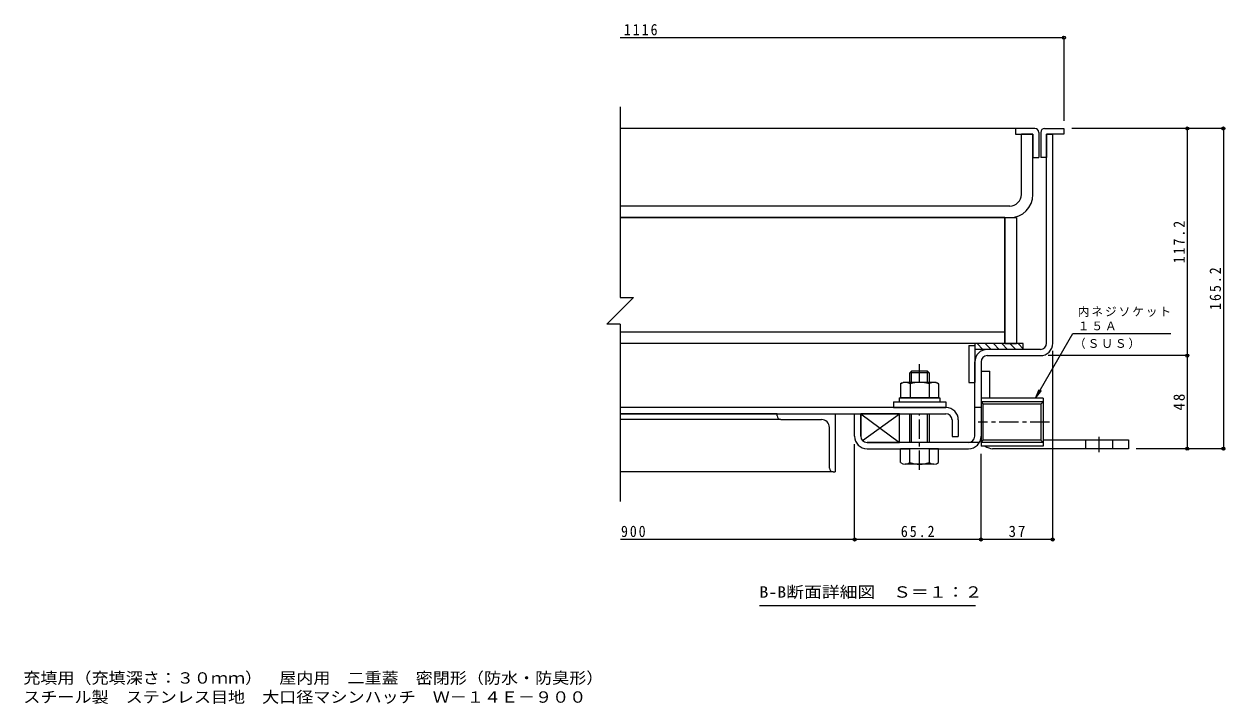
# Model space of a CAD drawing. Units: millimetres at full size. Extents: x -524 to 544, y -392 to 368.
# Drawn here: x -100 to 520, y -392 to -42 of the extents above; entities that cross this region are included whole.
import ezdxf
from ezdxf.enums import TextEntityAlignment as Align

# ---------------------------------------------------------------- set-up
doc = ezdxf.new("R2010")
doc.units = ezdxf.units.MM
doc.header["$LTSCALE"] = 2
doc.header["$PDMODE"] = 32
doc.header["$PDSIZE"] = 1.6
doc.linetypes.add('CHAIN1', pattern=[8, 5, -1, 1, -1])
for name, color, linetype, lineweight in [('D-0', 7, 'Continuous', 9), ('D-1', 2, 'Continuous', 9), ('D-2', 3, 'Continuous', 9), ('D-3', 4, 'Continuous', 9), ('D-5', 7, 'Continuous', 9), ('D-6', 6, 'Continuous', 5), ('D-7', 5, 'Continuous', 5), ('D-8', 5, 'Continuous', 5), ('D-9', 134, 'Continuous', 5), ('D-A', 3, 'Continuous', 9), ('D-B', 6, 'Continuous', 5), ('D-E', 3, 'Continuous', 9), ('D-F', 7, 'Continuous', 9), ('F-5_F-5ﾚｲﾔ', 7, 'Continuous', 9)]:
    doc.layers.add(name, color=color, linetype=linetype, lineweight=lineweight)
doc.styles.add('ＭＳ ゴシック', font='')
doc.styles.get('ＭＳ ゴシック').set_extended_font_data('MS Gothic')

msp = doc.modelspace()

# ---------------------------------------------------------------- linework, layer by layer
at = {"layer": 'D-0'}
for p, q in [((207.893, -84.357), (207.893, -182.661)), ((214.774, -182.661), (201.011, -196.424)), ((207.893, -182.661), (214.774, -182.661)), ((207.893, -196.424), (201.011, -196.424)), ((207.893, -196.424), (207.893, -288.017))]:
    msp.add_line(p, q, dxfattribs=at)
at = {"layer": 'D-1'}
for p, q in [((427.745, -206.309), (427.745, -98.509)), ((427.745, -98.509), (430.945, -98.509)), ((430.945, -206.309), (430.945, -98.509)), ((424.545, -209.509), (397.144, -209.509)), ((390.744, -254.31), (390.744, -215.909)), ((393.944, -215.909), (393.944, -254.31)), ((397.144, -212.709), (424.545, -212.709)), ((425.944, -234.732), (393.944, -234.732)), ((393.944, -234.732), (393.944, -259.332)), ((425.944, -234.732), (425.944, -259.332)), ((393.944, -239.51), (390.744, -239.51)), ((424.782, -237.717), (395.106, -237.717)), ((395.106, -256.348), (395.106, -237.717)), ((425.944, -236.555), (424.782, -237.717)), ((424.782, -237.717), (424.782, -256.348)), ((331.945, -254.31), (331.945, -242.71)), ((393.087, -257.51), (335.145, -257.51)), ((393.944, -257.51), (395.106, -256.348)), ((425.944, -257.51), (393.944, -257.51)), ((425.944, -259.332), (393.944, -259.332)), ((424.782, -256.348), (395.106, -256.348)), ((425.944, -257.51), (424.782, -256.348)), ((335.145, -260.71), (357.245, -260.71)), ((367.245, -260.71), (387.544, -260.71))]:
    msp.add_line(p, q, dxfattribs=at)
at = {"layer": 'D-1', "color": 7, "linetype": 'CHAIN1'}
msp.add_line((429.346, -247.032), (392.472, -247.032), dxfattribs=at)
at = {"layer": 'D-1'}
for points in [[(425.944, -236.555), (393.944, -236.555), (395.106, -237.717)], [(328.745, -254.31), (328.745, -242.71), (331.945, -242.71)]]:
    msp.add_lwpolyline(points, dxfattribs=at)
for centre, radius, start, end in [((397.144, -215.909), 6.4, 90, 180), ((424.545, -206.309), 3.2, 270, 0), ((424.545, -206.309), 6.4, 270, 0), ((397.144, -215.909), 3.2, 90, 180), ((335.145, -254.31), 6.4, 180, 270), ((335.145, -254.31), 3.2, 180, 270), ((387.544, -254.31), 6.4, 270, 0), ((387.544, -254.31), 3.2, 270, 0)]:
    msp.add_arc(centre, radius, start, end, dxfattribs=at)
at = {"layer": 'D-2'}
for p, q in [((414.745, -129.509), (414.745, -98.509)), ((420.745, -98.509), (414.745, -98.509)), ((420.745, -129.509), (420.745, -98.509)), ((408.745, -135.509), (207.893, -135.509)), ((207.905, -141.509), (408.745, -141.509))]:
    msp.add_line(p, q, dxfattribs=at)
for radius in [6, 12]:
    msp.add_arc((408.745, -129.509), radius, 270, 0, dxfattribs=at)
at = {"layer": 'D-3'}
for p, q in [((411.745, -95.509), (207.893, -95.509)), ((411.745, -98.509), (420.745, -98.509)), ((420.745, -98.509), (420.745, -110.509)), ((423.745, -97.509), (423.745, -110.509)), ((424.745, -97.509), (424.745, -110.509)), ((426.745, -95.509), (436.745, -95.509)), ((436.745, -98.509), (427.745, -98.509)), ((427.745, -98.509), (427.745, -110.509)), ((436.745, -95.509), (436.745, -98.509)), ((420.745, -110.509), (423.745, -110.509)), ((427.745, -110.509), (424.745, -110.509))]:
    msp.add_line(p, q, dxfattribs=at)
msp.add_lwpolyline([(421.745, -95.509), (411.745, -95.509), (411.745, -98.509)], dxfattribs=at)
for centre, start, end in [((421.745, -97.509), 0, 90), ((426.745, -97.509), 90, 180)]:
    msp.add_arc(centre, 2, start, end, dxfattribs=at)
at = {"layer": 'D-5'}
for p, q in [((422.023, -234.732), (441.325, -201.301)), ((441.325, -201.301), (491.872, -201.301)), ((422.023, -234.732), (423.936, -230.113)), ((422.023, -234.732), (425.067, -230.766)), ((391.179, -341.847), (279.679, -341.847))]:
    msp.add_line(p, q, dxfattribs=at)
at = {"layer": 'D-6'}
for p, q in [((387.744, -207.509), (390.744, -207.509)), ((387.744, -207.509), (387.744, -226.509)), ((390.744, -206.509), (390.744, -226.509)), ((415.744, -209.509), (390.744, -209.509)), ((394.883, -209.509), (391.883, -206.509)), ((399.125, -209.509), (396.125, -206.509)), ((403.368, -209.509), (400.368, -206.509)), ((407.611, -209.509), (404.611, -206.509)), ((411.853, -209.509), (408.853, -206.509)), ((415.744, -209.157), (413.096, -206.509)), ((387.744, -226.509), (390.744, -226.509)), ((331.945, -242.71), (331.945, -254.31)), ((332.848, -256.538), (351.945, -242.71))]:
    msp.add_line(p, q, dxfattribs=at)
for points in [[(415.744, -209.509), (415.744, -206.509), (390.744, -206.509)], [(335.145, -257.51), (351.945, -257.51), (351.945, -242.71), (331.945, -242.71), (351.945, -257.51)]]:
    msp.add_lwpolyline(points, dxfattribs=at)
at = {"layer": 'D-7'}
for p, q in [((358.057, -220.71), (357.245, -221.522)), ((367.245, -221.522), (357.245, -221.522)), ((357.245, -226.21), (357.245, -221.522)), ((366.433, -220.71), (358.057, -220.71)), ((358.057, -226.21), (358.057, -220.71)), ((366.433, -220.71), (367.245, -221.522)), ((366.433, -226.21), (366.433, -220.71)), ((367.245, -221.522), (367.245, -226.21)), ((367.245, -221.522), (367.245, -226.21)), ((357.245, -257.51), (357.245, -242.71)), ((358.057, -257.51), (358.057, -242.71)), ((366.433, -257.51), (366.433, -242.71)), ((367.245, -242.71), (367.245, -257.51)), ((372.045, -260.71), (352.445, -260.71)), ((352.445, -267.815), (352.445, -260.71)), ((357.245, -267.815), (357.245, -260.71)), ((367.245, -260.71), (367.245, -267.815)), ((372.045, -267.815), (372.045, -260.71)), ((369.645, -268.71), (354.845, -268.71))]:
    msp.add_line(p, q, dxfattribs=at)
at = {"layer": 'D-7', "linetype": 'CHAIN1'}
for p, q in [((362.245, -226.21), (362.245, -217.177)), ((362.245, -271.587), (362.245, -242.71))]:
    msp.add_line(p, q, dxfattribs=at)
at = {"layer": 'D-7', "color": 2, "lineweight": 9}
for p, q in [((352.43, -227.269), (353.745, -226.51)), ((352.43, -227.269), (352.43, -234.51)), ((370.745, -226.51), (353.745, -226.51)), ((357.337, -227.269), (357.337, -234.51)), ((367.152, -227.269), (367.152, -234.51))]:
    msp.add_line(p, q, dxfattribs=at)
at = {"layer": 'D-7', "color": 6}
for p, q in [((351.745, -234.51), (351.745, -236.51)), ((351.745, -236.51), (372.745, -236.51))]:
    msp.add_line(p, q, dxfattribs=at)
at = {"layer": 'D-7', "color": 134}
for p, q in [((348.745, -236.51), (348.745, -239.51)), ((348.745, -236.51), (375.745, -236.51)), ((348.745, -239.51), (375.745, -239.51)), ((375.745, -236.51), (375.745, -239.51))]:
    msp.add_line(p, q, dxfattribs=at)
at = {"layer": 'D-7', "color": 2, "lineweight": 9}
msp.add_lwpolyline([(370.745, -226.51), (372.06, -227.269), (372.06, -234.51), (352.43, -234.51)], dxfattribs=at)
at = {"layer": 'D-7', "color": 6}
msp.add_lwpolyline([(351.745, -234.51), (372.745, -234.51), (372.745, -236.51)], dxfattribs=at)
at = {"layer": 'D-7', "color": 2, "lineweight": 9}
for centre, radius, start, end in [((355.326, -232.286), 5.793, 94.38438, 120), ((354.73, -231.349), 4.842, 57.42749, 88.18784), ((362.245, -242.75), 16.241, 72.41188, 107.5881), ((369.759, -231.349), 4.842, 91.81215, 122.57249), ((369.163, -232.286), 5.793, 59.99998, 85.6156)]:
    msp.add_arc(centre, radius, start, end, dxfattribs=at)
at = {"layer": 'D-7'}
for centre, radius, start, end in [((354.845, -265.044), 3.666, 229.1022, 310.89809), ((362.245, -254.294), 14.416, 249.70546, 290.29454), ((369.645, -265.044), 3.666, 229.10191, 310.8978)]:
    msp.add_arc(centre, radius, start, end, dxfattribs=at)
at = {"layer": 'D-8'}
for p, q in [((406.245, -141.509), (412.245, -141.509)), ((406.245, -141.509), (406.245, -206.509)), ((412.245, -141.509), (412.245, -206.509)), ((406.245, -206.509), (412.245, -206.509))]:
    msp.add_line(p, q, dxfattribs=at)
at = {"layer": 'D-9'}
for p, q in [((406.245, -200.509), (208.022, -200.509)), ((406.245, -206.509), (208.034, -206.509))]:
    msp.add_line(p, q, dxfattribs=at)
msp.add_lwpolyline([(406.245, -206.509), (406.245, -141.509), (207.905, -141.509)], dxfattribs=at)
at = {"layer": 'D-A'}
for p, q in [((375.845, -239.51), (208.034, -239.51)), ((208.034, -242.71), (375.845, -242.71)), ((379.045, -245.91), (379.045, -254.51)), ((382.245, -245.91), (382.245, -254.51)), ((379.045, -254.51), (382.245, -254.51))]:
    msp.add_line(p, q, dxfattribs=at)
for radius in [6.4, 3.2]:
    msp.add_arc((375.845, -245.91), radius, 0, 90, dxfattribs=at)
at = {"layer": 'D-B'}
for p, q in [((288.745, -242.71), (208.034, -242.71)), ((290.745, -245.71), (208.034, -245.71)), ((288.745, -242.71), (318.745, -242.71)), ((288.745, -243.71), (288.745, -242.71)), ((290.745, -245.71), (311.745, -245.71)), ((318.745, -242.71), (318.745, -272.71)), ((315.745, -270.71), (315.745, -249.71)), ((317.745, -272.71), (208.034, -272.71)), ((317.745, -272.71), (318.745, -272.71))]:
    msp.add_line(p, q, dxfattribs=at)
for centre, radius, start, end in [((290.745, -243.71), 2, 180, 270), ((311.745, -249.71), 4, 0, 90), ((317.745, -270.71), 2, 180, 270)]:
    msp.add_arc(centre, radius, start, end, dxfattribs=at)
at = {"layer": 'D-E'}
for p, q in [((393.944, -220.709), (393.944, -254.309)), ((393.944, -220.709), (398.444, -220.709)), ((398.444, -234.732), (398.444, -220.709)), ((425.944, -256.21), (469.944, -256.21)), ((447.944, -260.71), (447.944, -256.21)), ((461.944, -260.71), (461.944, -256.21)), ((469.944, -256.21), (469.944, -260.71)), ((469.944, -260.71), (399.944, -260.71))]:
    msp.add_line(p, q, dxfattribs=at)
at = {"layer": 'D-E', "linetype": 'CHAIN1'}
msp.add_line((454.944, -262.456), (454.944, -254.567), dxfattribs=at)
at = {"layer": 'D-E'}
msp.add_arc((399.944, -254.71), 6, 230.3984, 270, dxfattribs=at)
at = {"layer": 'D-F'}
for p, q in [((436.745, -48.689), (207.893, -48.689)), ((436.745, -48.089), (436.745, -91.509)), ((519.58, -95.509), (440.745, -95.509)), ((500.312, -95.509), (500.312, -212.709)), ((518.98, -95.509), (518.98, -260.71)), ((430.945, -308.177), (430.945, -210.309)), ((500.912, -212.709), (428.545, -212.709)), ((500.312, -212.709), (500.312, -260.71)), ((328.745, -308.177), (328.745, -258.31)), ((393.944, -308.177), (393.944, -263.332)), ((519.58, -260.71), (473.944, -260.71)), ((328.745, -307.577), (208.034, -307.577)), ((393.944, -307.577), (328.745, -307.577)), ((430.945, -307.577), (393.944, -307.577))]:
    msp.add_line(p, q, dxfattribs=at)
for p in [(436.745, -48.689), (500.312, -95.509), (518.98, -95.509), (500.312, -212.709), (500.312, -260.71), (518.98, -260.71), (328.745, -307.577), (393.944, -307.577), (430.945, -307.577)]:
    msp.add_point(p, dxfattribs=at)

# ---------------------------------------------------------------- texts
at = {"layer": 'D-5', "color": 2, "style": 'ＭＳ ゴシック', "width": 1.15}
msp.add_text('B-B断面詳細図\u3000Ｓ＝１：２', height=5.865, dxfattribs=at).set_placement((279.679, -339.347), align=Align.BOTTOM_LEFT)
at = {"layer": 'D-5', "char_height": 4.399, "attachment_point": 7, "style": 'ＭＳ ゴシック'}
for s, insert in [('\\T1.17;内ネジソケット', (443.872, -192.733)), ('\\T1.17;１５Ａ', (443.872, -199.7)), ('\\T1.17;（ＳＵＳ）', (441.94, -209.27))]:
    msp.add_mtext(s, dxfattribs=dict(at, insert=insert))
at = {"layer": 'D-F', "color": 2, "char_height": 5.865, "attachment_point": 7, "style": 'ＭＳ ゴシック'}
for s, insert in [('\\T1.28;\\W0.9;1116', (209.744, -47.489)), ('\\T1.27;\\W0.9;900', (208.259, -306.377)), ('\\T1.28;\\W0.9;65.2', (352.594, -306.377)), ('\\T1.27;\\W0.95;37', (408.194, -306.377))]:
    msp.add_mtext(s, dxfattribs=dict(at, insert=insert))
at = {"layer": 'D-F', "color": 2, "char_height": 5.865, "attachment_point": 7, "rotation": 90, "style": 'ＭＳ ゴシック'}
for s, insert in [('\\T1.28;\\W0.9;117.2', (499.112, -165.109)), ('\\T1.28;\\W0.9;165.2', (517.78, -189.109)), ('\\T1.27;\\W0.95;48', (499.112, -240.959))]:
    msp.add_mtext(s, dxfattribs=dict(at, insert=insert))
at = {"layer": 'F-5_F-5ﾚｲﾔ', "color": 2, "style": 'ＭＳ ゴシック', "width": 1.1}
for s, p in [('充填用（充填深さ：３０ｍｍ）\u3000屋内用\u3000二重蓋\u3000密閉形（防水・防臭形）', (-100.021, -383.701)), ('スチール製\u3000ステンレス目地\u3000大口径マシンハッチ\u3000Ｗ－１４Ｅ－９００', (-100.021, -393.542))]:
    msp.add_text(s, height=5.865, dxfattribs=at).set_placement(p, align=Align.BOTTOM_LEFT)

doc.saveas('drawing.dxf')
